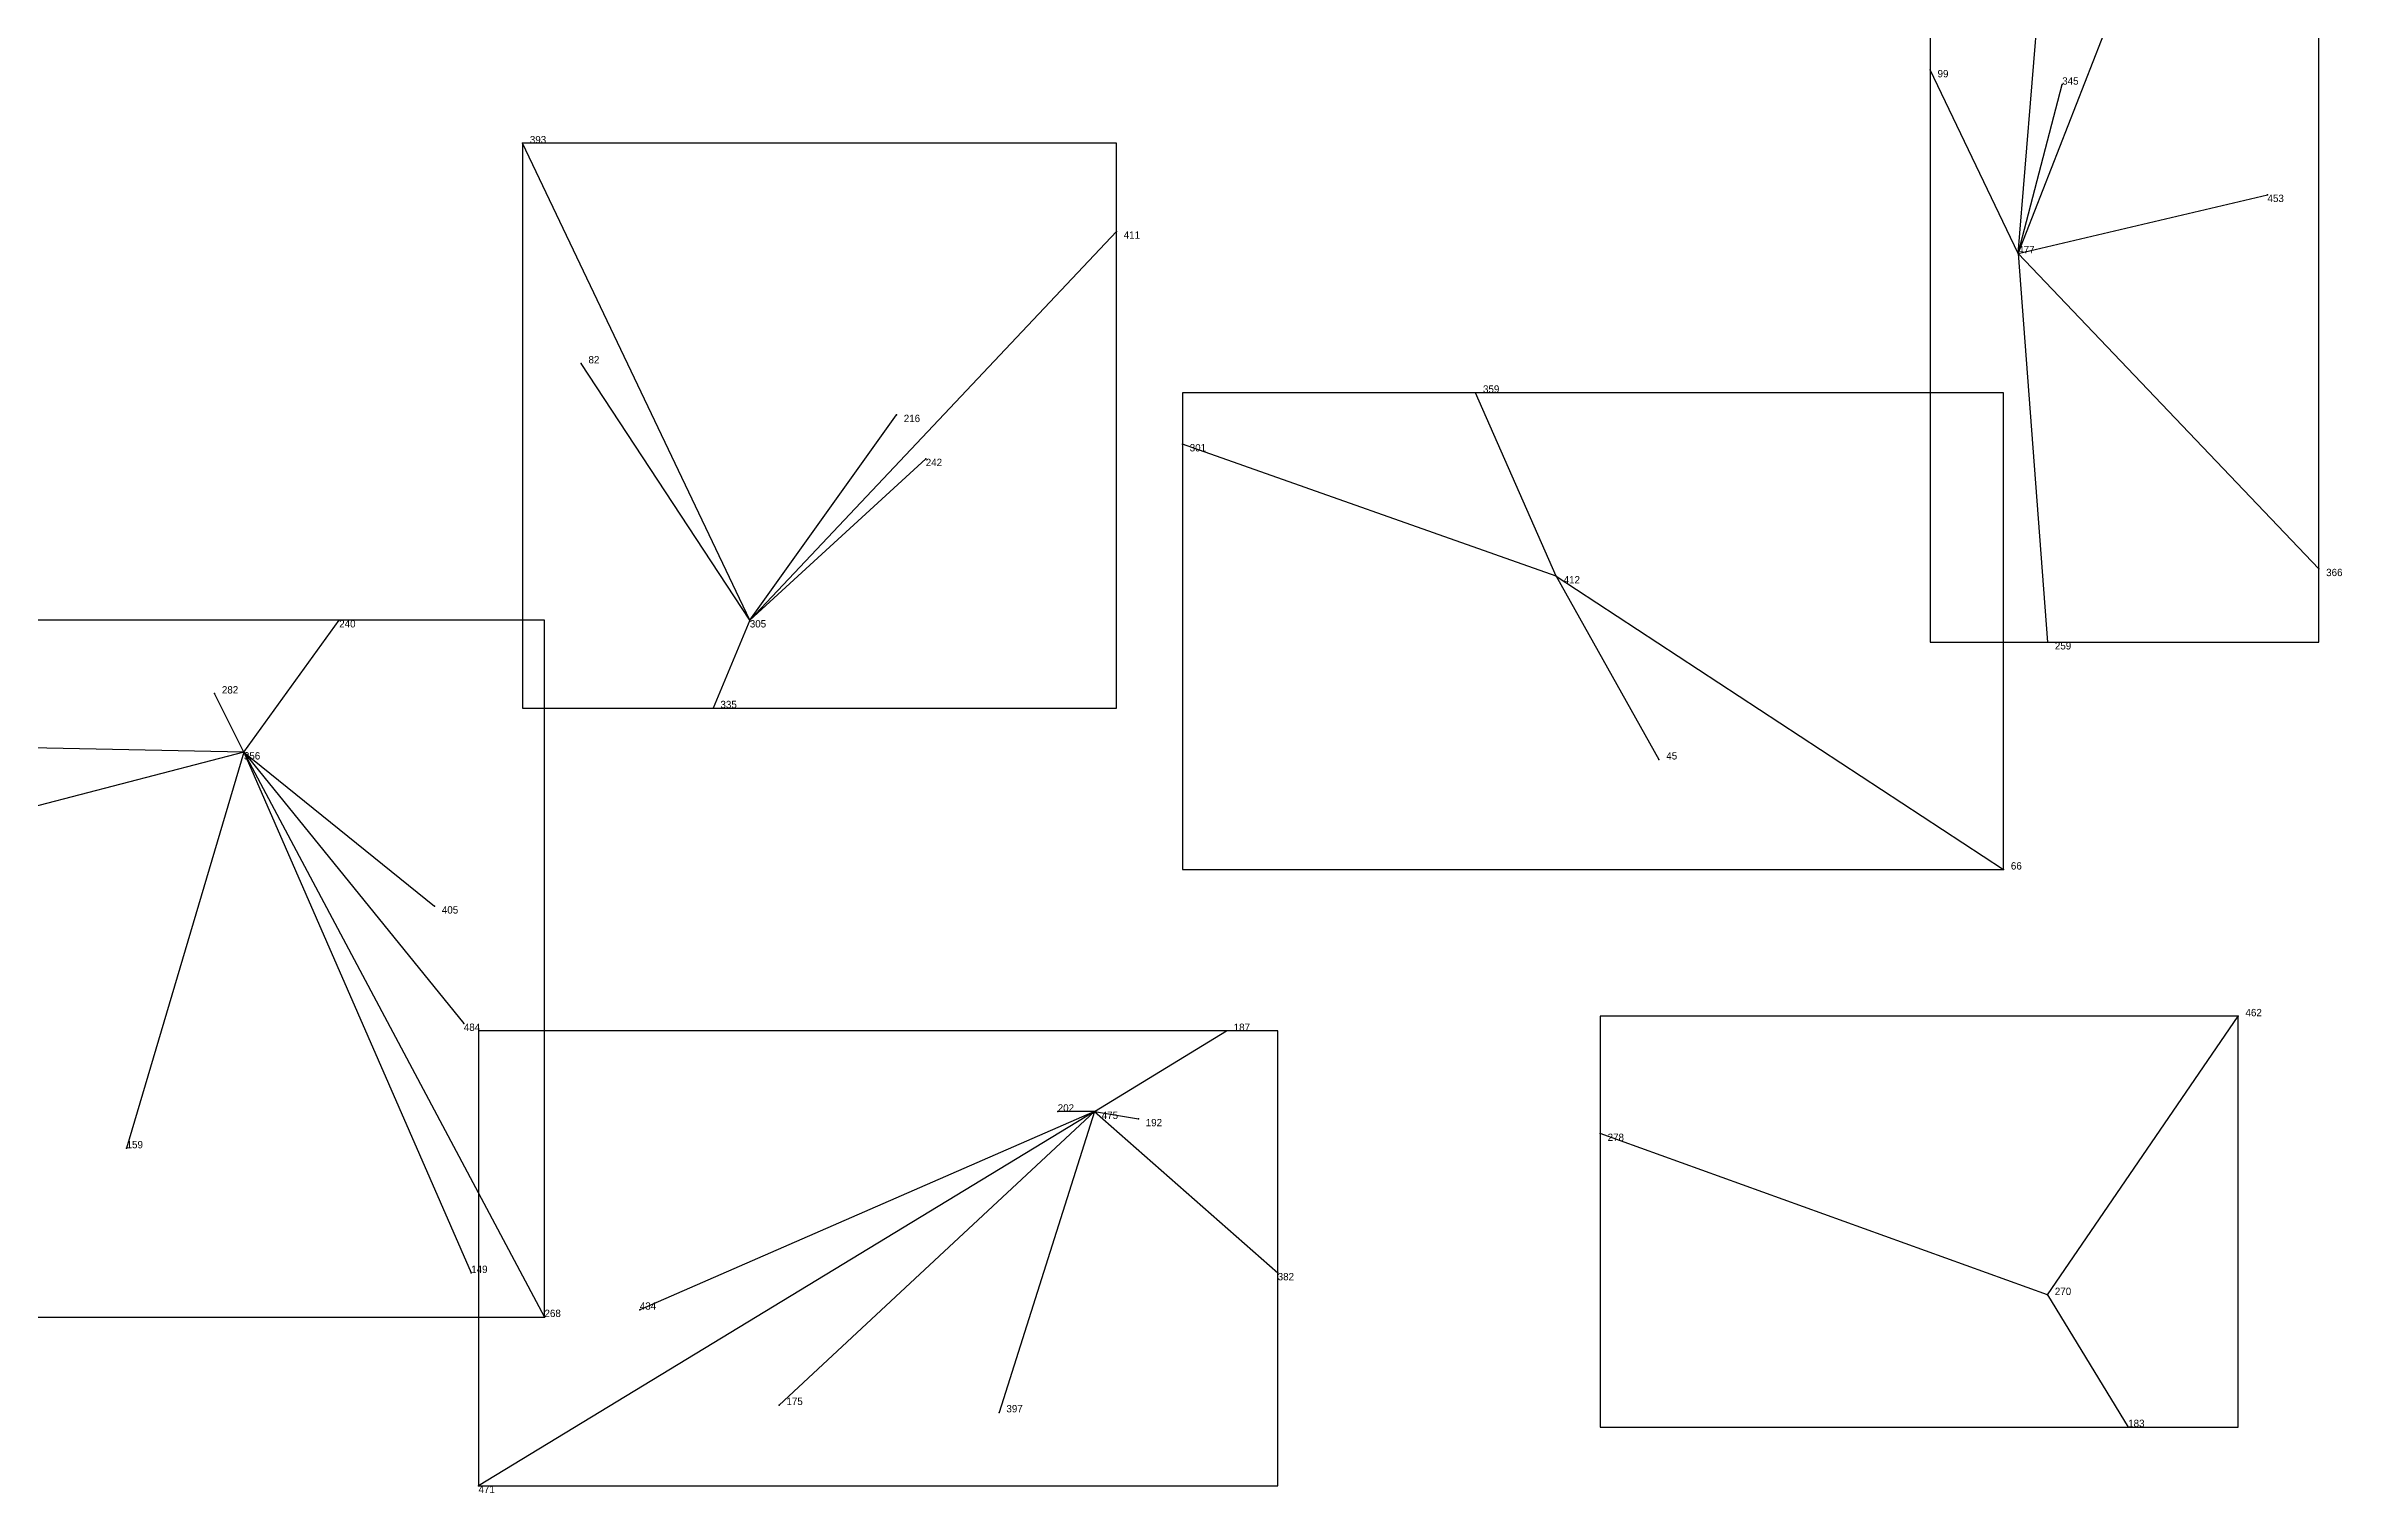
# Model space of a CAD drawing. Extents: x 0 to 1, y 0 to 1.
# Drawn here: x 0.689 to 1.0022, y 0.005 to 0.2023 of the extents above; entities that cross this region are included whole.
import ezdxf

# ---------------------------------------------------------------- set-up
doc = ezdxf.new("R2010")
doc.units = 0
for name, color, linetype in [('Clients', 3, 'CONTINUOUS'), ('Facilities', 3, 'CONTINUOUS'), ('Facilities_lines', 3, 'CONTINUOUS'), ('Min_max_boxes', 1, 'CONTINUOUS'), ('Normals', 1, 'CONTINUOUS'), ('Source_points', 5, 'CONTINUOUS'), ('Text', 3, 'CONTINUOUS')]:
    doc.layers.add(name, color=color, linetype=linetype)

msp = doc.modelspace()

# ---------------------------------------------------------------- linework, layer by layer
at = {"layer": 'Clients', "color": 5}
for p in [(0.946, 0.199), (0.964, 0.197), (0.754, 0.189), (0.992, 0.182), (0.835, 0.177), (0.762, 0.159), (0.884, 0.155), (0.805, 0.152), (0.844, 0.148), (0.809, 0.146), (0.999, 0.131), (0.729, 0.124), (0.962, 0.121), (0.712, 0.114), (0.78, 0.112), (0.909, 0.105), (0.956, 0.09), (0.742, 0.085), (0.746, 0.069), (0.988, 0.07), (0.85, 0.068), (0.827, 0.057), (0.838, 0.056), (0.901, 0.054), (0.7, 0.052), (0.747, 0.035), (0.857, 0.035), (0.757, 0.029), (0.77, 0.03), (0.789, 0.017), (0.819, 0.016), (0.973, 0.014), (0.748, 0.006)]:
    msp.add_point(p, dxfattribs=at)
at = {"layer": 'Facilities', "color": 3}
for p in [(0.958, 0.174), (0.895, 0.13), (0.785, 0.124), (0.716, 0.106), (0.832, 0.057), (0.962, 0.032)]:
    msp.add_point(p, dxfattribs=at)
at = {"layer": 'Facilities_lines', "color": 3}
for p, q in [((0.958, 0.174), (0.992, 0.261)), ((0.958, 0.174), (0.962, 0.223)), ((0.958, 0.174), (0.946, 0.199)), ((0.958, 0.174), (0.964, 0.197)), ((0.785, 0.124), (0.754, 0.189)), ((0.958, 0.174), (0.992, 0.182)), ((0.785, 0.124), (0.835, 0.177)), ((0.958, 0.174), (0.999, 0.131)), ((0.958, 0.174), (0.962, 0.121)), ((0.785, 0.124), (0.762, 0.159)), ((0.895, 0.13), (0.884, 0.155)), ((0.785, 0.124), (0.805, 0.152)), ((0.895, 0.13), (0.844, 0.148)), ((0.785, 0.124), (0.809, 0.146)), ((0.895, 0.13), (0.956, 0.09)), ((0.895, 0.13), (0.909, 0.105)), ((0.716, 0.106), (0.729, 0.124)), ((0.785, 0.124), (0.78, 0.112)), ((0.716, 0.106), (0.712, 0.114)), ((0.716, 0.106), (0.62, 0.108)), ((0.716, 0.106), (0.662, 0.092)), ((0.716, 0.106), (0.7, 0.052)), ((0.716, 0.106), (0.747, 0.035)), ((0.716, 0.106), (0.757, 0.029)), ((0.716, 0.106), (0.742, 0.085)), ((0.716, 0.106), (0.746, 0.069)), ((0.962, 0.032), (0.988, 0.07)), ((0.832, 0.057), (0.85, 0.068)), ((0.832, 0.057), (0.748, 0.006)), ((0.832, 0.057), (0.77, 0.03)), ((0.832, 0.057), (0.789, 0.017)), ((0.832, 0.057), (0.819, 0.016)), ((0.832, 0.057), (0.827, 0.057)), ((0.832, 0.057), (0.838, 0.056)), ((0.832, 0.057), (0.857, 0.035)), ((0.962, 0.032), (0.901, 0.054)), ((0.962, 0.032), (0.973, 0.014))]:
    msp.add_line(p, q, dxfattribs=at)
at = {"layer": 'Min_max_boxes', "color": 1}
for p, q in [((0.946, 0.261), (0.946, 0.121)), ((0.946, 0.261), (0.946, 0.121)), ((0.999, 0.121), (0.999, 0.261)), ((0.999, 0.121), (0.999, 0.261)), ((0.835, 0.189), (0.754, 0.189)), ((0.754, 0.189), (0.754, 0.112)), ((0.835, 0.189), (0.754, 0.189)), ((0.754, 0.189), (0.754, 0.112)), ((0.754, 0.189), (0.754, 0.189)), ((0.835, 0.112), (0.835, 0.189)), ((0.835, 0.112), (0.835, 0.189)), ((0.835, 0.189), (0.835, 0.189)), ((0.956, 0.155), (0.844, 0.155)), ((0.844, 0.155), (0.844, 0.09)), ((0.956, 0.155), (0.844, 0.155)), ((0.844, 0.155), (0.844, 0.09)), ((0.844, 0.155), (0.844, 0.155)), ((0.956, 0.09), (0.956, 0.155)), ((0.956, 0.09), (0.956, 0.155)), ((0.956, 0.155), (0.956, 0.155)), ((0.757, 0.124), (0.62, 0.124)), ((0.757, 0.124), (0.62, 0.124)), ((0.757, 0.029), (0.757, 0.124)), ((0.757, 0.029), (0.757, 0.124)), ((0.757, 0.124), (0.757, 0.124)), ((0.946, 0.121), (0.999, 0.121)), ((0.946, 0.121), (0.999, 0.121)), ((0.946, 0.121), (0.946, 0.121)), ((0.999, 0.121), (0.999, 0.121)), ((0.754, 0.112), (0.835, 0.112)), ((0.754, 0.112), (0.835, 0.112)), ((0.754, 0.112), (0.754, 0.112)), ((0.835, 0.112), (0.835, 0.112)), ((0.844, 0.09), (0.956, 0.09)), ((0.844, 0.09), (0.956, 0.09)), ((0.844, 0.09), (0.844, 0.09)), ((0.956, 0.09), (0.956, 0.09)), ((0.988, 0.07), (0.901, 0.07)), ((0.901, 0.07), (0.901, 0.014)), ((0.988, 0.07), (0.901, 0.07)), ((0.901, 0.07), (0.901, 0.014)), ((0.901, 0.07), (0.901, 0.07)), ((0.988, 0.014), (0.988, 0.07)), ((0.988, 0.014), (0.988, 0.07)), ((0.988, 0.07), (0.988, 0.07)), ((0.857, 0.068), (0.748, 0.068)), ((0.748, 0.068), (0.748, 0.006)), ((0.857, 0.068), (0.748, 0.068)), ((0.748, 0.068), (0.748, 0.006)), ((0.748, 0.068), (0.748, 0.068)), ((0.857, 0.006), (0.857, 0.068)), ((0.857, 0.006), (0.857, 0.068)), ((0.857, 0.068), (0.857, 0.068)), ((0.62, 0.029), (0.757, 0.029)), ((0.62, 0.029), (0.757, 0.029)), ((0.757, 0.029), (0.757, 0.029)), ((0.901, 0.014), (0.988, 0.014)), ((0.901, 0.014), (0.988, 0.014)), ((0.901, 0.014), (0.901, 0.014)), ((0.988, 0.014), (0.988, 0.014)), ((0.748, 0.006), (0.857, 0.006)), ((0.748, 0.006), (0.857, 0.006)), ((0.748, 0.006), (0.748, 0.006)), ((0.857, 0.006), (0.857, 0.006))]:
    msp.add_line(p, q, dxfattribs=at)
at = {"layer": 'Normals', "color": 1}
for p, q in [((0.946, 0.199), (0.946, 0.199, 0.1)), ((0.964, 0.197), (0.964, 0.197, 0.1)), ((0.754, 0.189), (0.754, 0.189, 0.1)), ((0.992, 0.182), (0.992, 0.182, 0.1)), ((0.835, 0.177), (0.835, 0.177, 0.1)), ((0.958, 0.174), (0.958, 0.174, 0.1)), ((0.762, 0.159), (0.762, 0.159, 0.1)), ((0.884, 0.155), (0.884, 0.155, 0.1)), ((0.805, 0.152), (0.805, 0.152, 0.1)), ((0.844, 0.148), (0.844, 0.148, 0.1)), ((0.809, 0.146), (0.809, 0.146, 0.1)), ((0.895, 0.13), (0.895, 0.13, 0.1)), ((0.999, 0.131), (0.999, 0.131, 0.1)), ((0.729, 0.124), (0.729, 0.124, 0.1)), ((0.785, 0.124), (0.785, 0.124, 0.1)), ((0.962, 0.121), (0.962, 0.121, 0.1)), ((0.712, 0.114), (0.712, 0.114, 0.1)), ((0.78, 0.112), (0.78, 0.112, 0.1)), ((0.716, 0.106), (0.716, 0.106, 0.1)), ((0.909, 0.105), (0.909, 0.105, 0.1)), ((0.956, 0.09), (0.956, 0.09, 0.1)), ((0.742, 0.085), (0.742, 0.085, 0.1)), ((0.746, 0.069), (0.746, 0.069, 0.1)), ((0.988, 0.07), (0.988, 0.07, 0.1)), ((0.85, 0.068), (0.85, 0.068, 0.1)), ((0.827, 0.057), (0.827, 0.057, 0.1)), ((0.832, 0.057), (0.832, 0.057, 0.1)), ((0.838, 0.056), (0.838, 0.056, 0.1)), ((0.901, 0.054), (0.901, 0.054, 0.1)), ((0.7, 0.052), (0.7, 0.052, 0.1)), ((0.747, 0.035), (0.747, 0.035, 0.1)), ((0.857, 0.035), (0.857, 0.035, 0.1)), ((0.962, 0.032), (0.962, 0.032, 0.1)), ((0.757, 0.029), (0.757, 0.029, 0.1)), ((0.77, 0.03), (0.77, 0.03, 0.1)), ((0.789, 0.017), (0.789, 0.017, 0.1)), ((0.819, 0.016), (0.819, 0.016, 0.1)), ((0.973, 0.014), (0.973, 0.014, 0.1)), ((0.748, 0.006), (0.748, 0.006, 0.1))]:
    msp.add_line(p, q, dxfattribs=at)
at = {"layer": 'Source_points', "color": 5}
for p in [(0.946, 0.199), (0.964, 0.197), (0.754, 0.189), (0.992, 0.182), (0.835, 0.177), (0.958, 0.174), (0.762, 0.159), (0.884, 0.155), (0.805, 0.152), (0.844, 0.148), (0.809, 0.146), (0.895, 0.13), (0.999, 0.131), (0.729, 0.124), (0.785, 0.124), (0.962, 0.121), (0.712, 0.114), (0.78, 0.112), (0.716, 0.106), (0.909, 0.105), (0.956, 0.09), (0.742, 0.085), (0.746, 0.069), (0.988, 0.07), (0.85, 0.068), (0.827, 0.057), (0.832, 0.057), (0.838, 0.056), (0.901, 0.054), (0.7, 0.052), (0.747, 0.035), (0.857, 0.035), (0.962, 0.032), (0.757, 0.029), (0.77, 0.03), (0.789, 0.017), (0.819, 0.016), (0.973, 0.014), (0.748, 0.006)]:
    msp.add_point(p, dxfattribs=at)

# ---------------------------------------------------------------- texts
at = {"layer": 'Text', "color": 3}
for s, p in [('99', (0.947, 0.198)), ('345', (0.964, 0.197)), ('393', (0.755, 0.189)), ('453', (0.992, 0.181)), ('411', (0.836, 0.176)), ('477', (0.958, 0.174)), ('82', (0.763, 0.159)), ('359', (0.885, 0.155)), ('216', (0.806, 0.151)), ('301', (0.845, 0.147)), ('242', (0.809, 0.145)), ('412', (0.896, 0.129)), ('366', (1, 0.13)), ('240', (0.729, 0.123)), ('305', (0.785, 0.123)), ('259', (0.963, 0.12)), ('282', (0.713, 0.114)), ('335', (0.781, 0.112)), ('356', (0.716, 0.105)), ('45', (0.91, 0.105)), ('66', (0.957, 0.09)), ('405', (0.743, 0.084)), ('484', (0.746, 0.068)), ('187', (0.851, 0.068)), ('462', (0.989, 0.07)), ('202', (0.827, 0.057)), ('475', (0.833, 0.056)), ('192', (0.839, 0.055)), ('278', (0.902, 0.053)), ('159', (0.7, 0.052)), ('149', (0.747, 0.035)), ('382', (0.857, 0.034)), ('270', (0.963, 0.032)), ('268', (0.757, 0.029)), ('434', (0.77, 0.03)), ('175', (0.79, 0.017)), ('397', (0.82, 0.016)), ('183', (0.973, 0.014)), ('471', (0.748, 0.005))]:
    msp.add_text(s, height=0.001, dxfattribs=at).set_placement(p)

doc.saveas('drawing.dxf')
